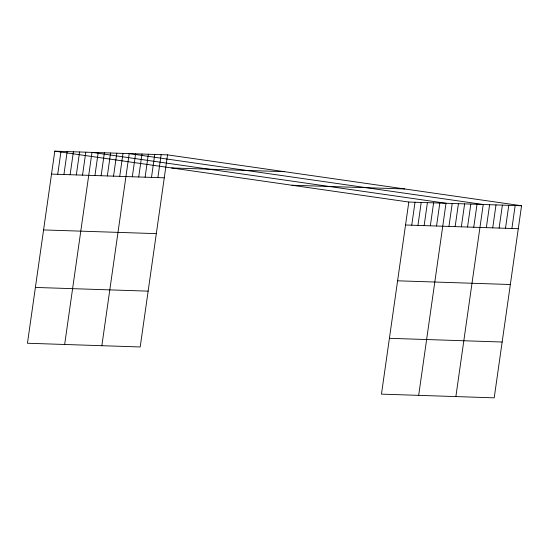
<?xml version="1.0" encoding="UTF-8"?>
<svg xmlns="http://www.w3.org/2000/svg" width="549" height="549" viewBox="0 0 549 549"><rect width="100%" height="100%" fill="white"/><g stroke="black" fill="none" stroke-linecap="round" stroke-linejoin="round"><path stroke-width="0.82" d="M167.534 154.866L54.79 151.16L27.45 343.249L140.194 346.961L167.534 154.866L521.55 205.751L494.21 397.84L381.466 394.134L408.806 202.039L521.55 205.751M57.72 174.314L60.987 151.366M63.924 174.52L67.191 151.565M70.128 174.726L73.394 151.771M76.325 174.925L79.591 151.977M82.528 175.131L85.795 152.183M64.658 344.477L91.992 152.382L446.014 203.26L418.674 395.355M94.929 175.543L98.196 152.588M101.133 175.742L104.392 152.794M107.33 175.948L110.596 152.999M113.533 176.154L116.8 153.198M119.73 176.353L122.997 153.404M101.86 345.698L129.2 153.61L483.216 204.489L455.876 396.577M132.323 176.771L135.589 153.816M138.712 176.977L141.978 154.029M145.101 177.19L148.367 154.242M151.49 177.402L154.756 154.447M157.879 177.608L161.145 154.66M411.743 225.193L415.01 202.245M417.94 225.399L421.207 202.451M424.144 225.605L427.41 202.65M430.341 225.804L433.607 202.856M436.544 226.01L439.811 203.061M448.945 226.421L452.211 203.466M455.148 226.62L458.415 203.672M461.345 226.826L464.612 203.878M467.549 227.032L470.816 204.077M473.753 227.231L477.019 204.283M486.339 227.65L489.605 204.695M492.728 227.856L495.994 204.907M499.116 228.068L502.383 205.12M505.505 228.281L508.772 205.326M511.894 228.487L515.161 205.539M171.617 167.953L284.361 171.659M51.524 174.108L164.268 177.821M291.979 185.246L404.723 188.959M405.539 224.994L518.283 228.7M43.577 229.928L156.321 233.634M397.6 280.807L510.337 284.512M35.397 287.436L148.134 291.142M389.413 338.314L502.157 342.02M54.79 151.16L408.806 202.039"/></g></svg>
